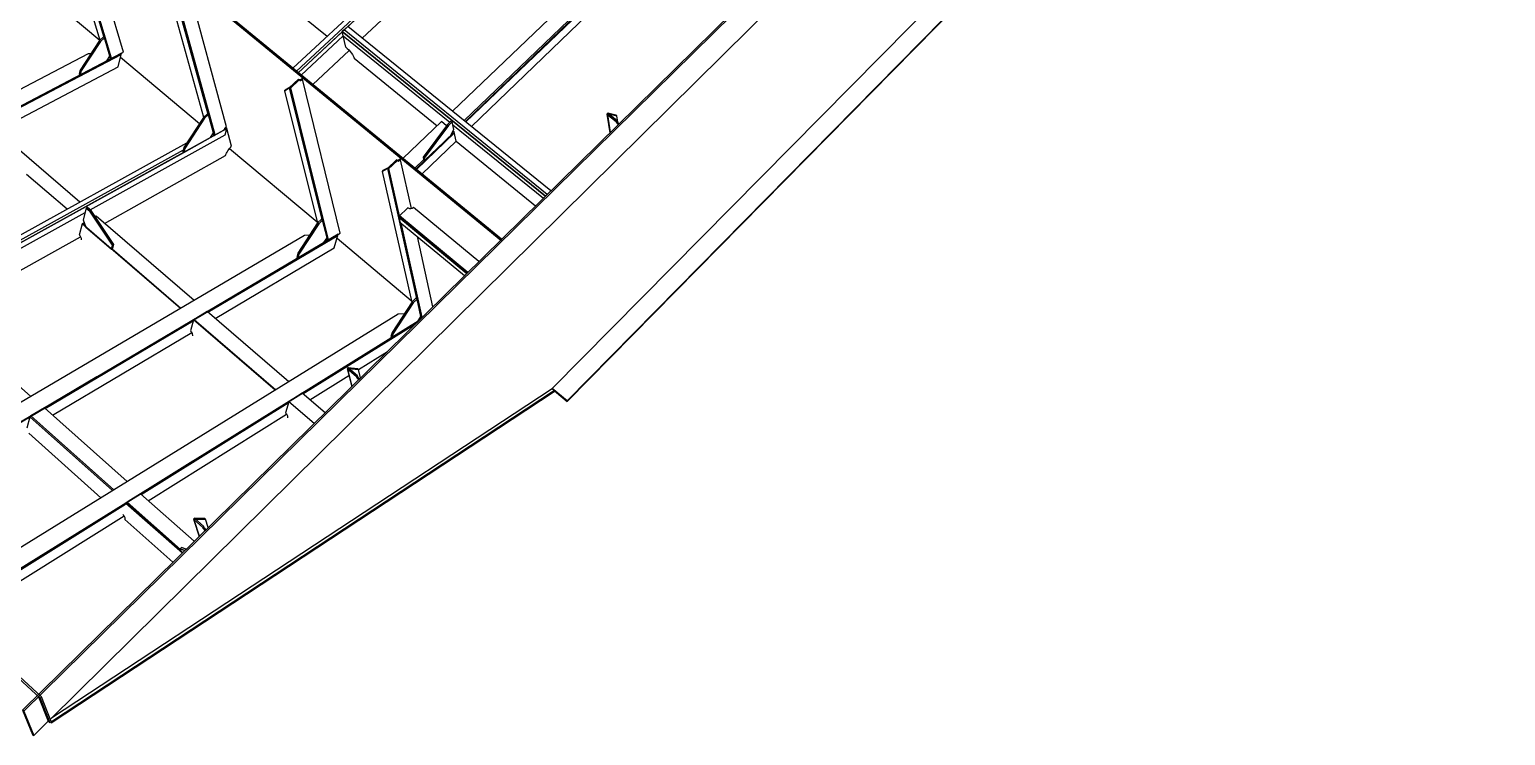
# Model space of a CAD drawing. Header units: millimetres. Extents: x 149544 to 197467, y -3118 to 25363.
# Drawn here: x 190995 to 193917, y -658 to 740 of the extents above; entities that cross this region are included whole.
import ezdxf

# ---------------------------------------------------------------- set-up
doc = ezdxf.new("R2010")
doc.units = ezdxf.units.MM
doc.header["$MEASUREMENT"] = 0

msp = doc.modelspace()

# ---------------------------------------------------------------- linework, layer by layer
at = {"color": 0, "linetype": 'Continuous'}
for p, q in [((191526.9, 654.7), (194646.1, 3564.6)), ((194577.4, 3515.4), (191516.2, 663.5)), ((194575.6, 3503.8), (191523.3, 657.6)), ((191653.7, 723.1), (192053.3, 1097.3)), ((191155.7, 682.2), (191062.7, 991.9)), ((192235.5, 965.4), (191832.1, 578.6)), ((191857.7, 557.9), (192260.9, 945.8)), ((192260.9, 945.8), (191857.7, 557.9)), ((192260.9, 945.8), (191857.7, 557.9)), ((191857.7, 557.9), (192260.9, 945.8)), ((191858.7, 557.1), (192261.1, 944.3)), ((191869.6, 548.3), (192263.2, 927.5)), ((192203.6, 894.4), (191855.5, 559.7)), ((190970.7, 856), (191134.1, 719.4)), ((191413.1, 865.8), (191584.1, 726.8)), ((192016.1, 410), (191614.1, 736)), ((191616, 727.7), (191614.1, 736)), ((191616, 727.7), (191614.1, 736)), ((192016.1, 410), (191614.1, 736)), ((191621.1, 705), (191614.1, 736)), ((191616, 727.7), (191614.1, 736)), ((191614.1, 736), (192016.1, 410)), ((191532.7, 650), (191616, 727.7)), ((191616, 727.7), (191826.9, 556.6)), ((190557.7, 368.1), (191155.7, 682.2)), ((191152.9, 685.5), (191154.3, 683.4)), ((191153.4, 686.3), (191154.3, 683.4)), ((191154.3, 683.4), (191155.7, 682.2)), ((191154.3, 683.4), (191155.7, 682.2)), ((191155.7, 682.2), (191155.7, 682.3)), ((191174.8, 685.3), (191331.4, 554.2)), ((191555.6, 631.2), (191627.7, 698.8)), ((190929.5, 539.6), (191170, 666.6)), ((191093.2, 652.3), (191095.3, 650.5)), ((191095.3, 650.5), (191119.2, 663.1)), ((191095.3, 650.5), (191097.2, 658.2)), ((191585.2, 322.4), (191510.6, 623.1)), ((191530.5, 639.1), (191529.1, 640.2)), ((191529.8, 639.2), (191530.5, 639.1)), ((191810.3, 557.7), (191734.1, 484.7)), ((191820.3, 549.5), (191810.3, 557.7)), ((191114.6, 383.2), (191382.1, 531.8)), ((191353, 526.1), (191385.4, 544.1)), ((191385.4, 544.1), (191383, 546.1)), ((191759.7, 463.7), (191835.8, 536.9)), ((191835.8, 536.9), (191759.7, 463.7)), ((191835.8, 536.9), (191759.7, 463.7)), ((191759.7, 463.7), (191835.8, 536.9)), ((191760.7, 462.9), (191836.1, 535.4)), ((191833.6, 538.7), (191832.5, 537.7)), ((191832.9, 551.7), (192012.2, 406.2)), ((191835.8, 536.9), (191833.6, 538.7)), ((191839.4, 519.2), (191835.8, 536.9)), ((191305.8, 515), (190383.4, 5.5)), ((191298.8, 501.1), (190390.8, -1.4)), ((190394.6, -4.9), (191300.3, 496.9)), ((190394.6, -4.9), (191300.3, 496.9)), ((191298.2, 498.8), (191300.3, 496.9)), ((191298.2, 498.8), (191300.3, 496.9)), ((191300.3, 496.9), (191302.4, 504.7)), ((191390.8, 504.5), (191564.3, 359.4)), ((191771.6, 453.9), (191839.4, 519.2)), ((191839.4, 519.2), (191996.9, 391.1)), ((191143.1, 356.2), (191382.9, 490.5)), ((191724.6, 479.6), (191723.3, 480.8)), ((191724, 479.8), (191724.6, 479.6)), ((191774.9, 482.3), (191757.5, 465.5)), ((191069, 384.2), (190989, 453.1)), ((191770.6, 168.6), (191704.9, 463.3)), ((191884.5, 280.6), (191754.8, 387.7)), ((190786, 200.8), (191104.8, 377.8)), ((191100.2, 355.7), (191099, 355)), ((191103.1, 357.3), (191100.2, 355.7)), ((191100.2, 355.7), (191105.3, 351.3)), ((191101, 362.9), (191106.2, 348.8)), ((191772.1, 170.1), (191730.5, 357)), ((190643.3, -234.9), (191585.2, 322.4)), ((190816.8, 173.6), (191095.9, 329.8)), ((191106.2, 348.8), (191157.2, 304.9)), ((191582.6, 325.3), (191583.7, 323.6)), ((191583.1, 326.1), (191583.7, 323.6)), ((191583.7, 323.6), (191585.2, 322.4)), ((191583.7, 323.6), (191585.2, 322.4)), ((191585.2, 322.4), (191585.2, 322.4)), ((191585.2, 322.4), (191585.2, 322.4)), ((191603.6, 326.6), (191750.5, 203.6)), ((191793.3, 190.9), (191762.9, 330.1)), ((191929.2, 324.6), (191927.7, 323)), ((191157.2, 304.9), (191158.4, 305.6)), ((191158.4, 305.6), (191159.5, 306.2)), ((191158.4, 305.6), (191294.6, 188.3)), ((191362.5, 167.7), (191598.2, 307.8)), ((191526, 287.4), (191556.1, 305.1)), ((191526, 287.4), (191528.2, 295.1)), ((191523.8, 289.2), (191526, 287.4)), ((191025.7, -10.7), (191318.8, 162.8)), ((191189.4, -195.4), (191764.5, 162.6)), ((191764.5, 162.6), (191190.2, -194.9)), ((191320.6, 165.8), (191319.4, 165.1)), ((191320.6, 165.8), (191482.4, 26.5)), ((191536.2, 18.5), (191759.3, 157.5)), ((191712.5, 130.2), (191745, 150.4)), ((191768.6, 169.5), (191769.5, 167.9)), ((191769, 170.2), (191769.5, 167.9)), ((191769.5, 167.9), (191769.8, 167.7)), ((191769.5, 167.9), (191769.8, 167.7)), ((191040.3, -23.7), (191315.9, 140.1)), ((191710.2, 132.1), (191712.5, 130.2)), ((191712.5, 130.2), (191714.8, 137.9)), ((191712.5, 130.2), (191712.5, 130.2)), ((191646, 66.6), (191703.6, 102.7)), ((191128.1, 51.9), (190643.3, -234.9)), ((191550, 6.7), (191627.1, 54.9)), ((191215.8, -181), (191507.2, 0.5)), ((190995.1, -26.8), (190995, -27.1)), ((190995.1, -26.8), (190995, -27.1)), ((191159.3, -173.2), (190995.1, -26.8)), ((191159.3, -173.2), (190995.1, -26.8)), ((190995.1, -26.8), (191159.3, -173.2)), ((190995.1, -26.8), (191159.3, -173.2)), ((191159.3, -173.2), (190995.1, -26.8)), ((191024.3, -9.5), (190997.6, -25.3)), ((191024.3, -9.5), (190997.6, -25.3)), ((191161.8, -171.6), (190997.6, -25.3)), ((191188.4, -155.2), (191024.3, -9.5)), ((191229.9, -193.4), (191503.9, -22.1)), ((190993.2, -59.5), (191136.3, -187.4)), ((191318.2, -115.2), (191189.4, -195.4)), ((190837.4, -414.5), (191185.5, -197.9)), ((191185.5, -197.9), (190837.4, -414.5)), ((191185.5, -197.9), (190837.4, -414.5)), ((190838.8, -415.8), (191184.8, -200.3)), ((191185.3, -198.7), (191184.8, -200.3)), ((191185.5, -197.9), (191185.3, -198.7)), ((191185.5, -197.9), (191185.3, -198.7)), ((191185.3, -198.4), (191297.4, -296.9)), ((191185.5, -197.9), (191297.4, -296.8)), ((191297.5, -296.7), (191187, -196.9)), ((191189.4, -195.4), (191190.4, -194.8)), ((191321, -273.7), (191214.5, -179.8)), ((190853, -429), (191181.9, -223.4)), ((191294.9, -293.6), (191297.9, -296.3)), ((191012.5, -581.7), (191031.9, -630.1))]:
    msp.add_line(p, q, dxfattribs=at)
for points in [[(191526.9, 654.7), (194646.1, 3564.6), (194644.4, 3565.5)], [(194629.3, 3509.5), (194629.8, 3511.9), (194630.7, 3514.6), (194631.9, 3517.4), (194633.3, 3520.2), (194634.9, 3522.9), (194636.7, 3525.5), (194638.5, 3527.7), (194640.3, 3529.6), (194646.1, 3564.6), (191526.9, 654.7)], [(194644.5, 3555.3), (194646.1, 3564.6), (191526.9, 654.7)], [(194021.9, 2382.8), (190981.1, -607.9), (190983.6, -610.2), (194024.3, 2381.3), (194021.9, 2382.8)], [(191036, -626), (194017.4, 2320.7), (194024.3, 2381.3), (190983.6, -610.2)], [(192059, 4.8), (194381.1, 2363.7), (194354.3, 2380.1)], [(192029.9, 29), (192059, 4.8), (192059.3, 3.3), (194380.8, 2362), (194381.1, 2363.7), (192059, 4.8)], [(191038.4, -623.6), (192029.9, 29), (193980.9, 2003.4)], [(191927.7, 323), (191929.2, 324.6), (190133.1, 1798.3), (190131.5, 1797), (191927.7, 323)], [(191927.7, 323), (190131.5, 1797), (190176.2, 1682.5)], [(191018.5, -582), (189211.7, 1089.4), (189209, 1087.3), (191015.8, -584.7), (191018.5, -582)], [(191031.9, -630.1), (191035.1, -633), (191015.8, -584.7), (189209, 1087.3), (189210.8, 1084.3)], [(191180.7, 695.4), (191087.9, 1009.1), (191086.8, 1008.2), (191085.7, 1007.5), (191084.6, 1007.1), (191083.6, 1006.8), (191082.7, 1006.8), (191082, 1007), (191081.5, 1007.5), (191081.1, 1008.2), (191062.7, 991.9), (191155.7, 682.2), (191180.7, 695.4)], [(191155.7, 682.2), (191062.7, 991.9), (191061.2, 993.1), (191053.5, 986.2), (191134.1, 719.2)], [(191062.7, 991.9), (191061.2, 993.1), (191141.8, 724.9)], [(191155.7, 682.3), (191157.2, 683.6), (191064.3, 993.3), (191062.7, 991.9), (191155.7, 682.2)], [(191384.5, 547.7), (191308.6, 828), (191307.5, 827.1), (191306.4, 826.3), (191305.3, 825.8), (191304.4, 825.5), (191303.5, 825.5), (191302.8, 825.7), (191302.3, 826.1), (191302, 826.8), (191283.5, 810.1), (191360.5, 530.3), (191380.2, 541.2), (191380.5, 542), (191380.8, 542.8), (191381.3, 543.7), (191381.8, 544.5), (191382.4, 545.4), (191383, 546.2), (191383.7, 547), (191384.5, 547.7)], [(191360.5, 530.3), (191283.5, 810.1), (191282, 811.3), (191273.4, 805), (191339.5, 566.4)], [(191283.5, 810.1), (191282, 811.3), (191347.7, 572.8)], [(191357.8, 533.5), (191359.1, 531.5), (191360.5, 530.3), (191362.1, 531.7), (191285.1, 811.6), (191283.5, 810.1), (191360.5, 530.3)], [(191358.3, 534.2), (191359.1, 531.5), (191360.5, 530.3), (191283.5, 810.1)], [(192027, 420.8), (191625.1, 746.3), (191614.1, 736), (192016.1, 410)], [(192019.7, 413.6), (191617.7, 739.5), (191614.1, 736)], [(191135.5, 716.8), (191133.4, 718.6), (191095.1, 660), (191097.2, 658.2), (191135.5, 716.8)], [(191131.3, 669.5), (191148.1, 678.3), (191154.1, 687.4), (191143.2, 723.7), (191135.5, 716.8), (191097.2, 658.2), (191095.3, 650.5)], [(191143.2, 723.7), (191141.1, 725.5), (191133.4, 718.6), (191135.5, 716.8), (191143.2, 723.7)], [(191621.1, 705), (191623.9, 702.6), (191626.8, 699.8), (191629.4, 696.9), (191631.9, 693.9), (191634, 690.9), (191635.7, 688), (191637, 685.4), (191637.7, 683.2), (191801.9, 549.7)], [(191170, 666.6), (191176.8, 693.3), (190562, 370.4)], [(191116.2, 692.2), (191110.7, 691.9), (190861.8, 562.1)], [(190913.8, 553.1), (191176.2, 691), (191176.8, 693.3)], [(191097.2, 658.2), (191095.1, 660), (191093.2, 652.3)], [(191535.6, 641.7), (191534, 642.9), (191532.9, 642), (191534.5, 640.7), (191535.6, 641.7)], [(191509.1, 624.4), (191510.7, 625.9), (191501.2, 620.1), (191499.6, 618.6), (191509.1, 624.4)], [(191585.2, 322.4), (191510.6, 623.1), (191509.1, 624.4), (191499.6, 618.6), (191565, 356.7)], [(191529, 640.3), (191527.5, 641.6), (191509.1, 624.4), (191510.6, 623.1), (191529, 640.3)], [(191510.6, 623.1), (191512.2, 624.6), (191510.7, 625.9), (191509.1, 624.4), (191510.6, 623.1)], [(191510.6, 623.1), (191509.1, 624.4), (191573.7, 363.9)], [(191609.7, 336.9), (191535.6, 641.7), (191534.5, 640.7), (191533.4, 640), (191532.3, 639.4), (191531.3, 639.1), (191530.5, 639.1), (191529.8, 639.2), (191529.3, 639.7), (191529, 640.3), (191510.6, 623.1), (191585.2, 322.4)], [(191585.2, 322.4), (191586.7, 323.8), (191512.2, 624.6), (191510.6, 623.1), (191585.2, 322.4)], [(191531.3, 639.1), (191529.8, 640.4), (191529, 640.3)], [(191529.1, 640.2), (191530.5, 639.1), (191531.3, 639.1)], [(191532.3, 639.4), (191530.8, 640.7), (191529.8, 640.4), (191531.3, 639.1), (191532.3, 639.4)], [(191533.4, 640), (191531.8, 641.2), (191530.8, 640.7), (191532.3, 639.4), (191533.4, 640)], [(191534.5, 640.7), (191532.9, 642), (191531.8, 641.2), (191533.4, 640), (191534.5, 640.7)], [(191341.5, 564.4), (191339.3, 566.2), (191300.2, 506.5), (191302.4, 504.7), (191341.5, 564.4)], [(191300.3, 496.9), (191353, 526.1), (191359.1, 535.4), (191349.2, 571.6), (191341.5, 564.4), (191302.4, 504.7), (191300.3, 496.9)], [(191349.2, 571.6), (191347, 573.4), (191339.3, 566.2), (191341.5, 564.4), (191349.2, 571.6)], [(191824.4, 550.3), (191776.1, 485.5), (191777.1, 480.5), (191828.5, 529.9), (191834.8, 542), (191831.7, 557.3), (191824.4, 550.3), (191822.2, 552.1), (191773.9, 487.3), (191776.1, 485.5), (191824.4, 550.3)], [(191831.7, 557.3), (191829.5, 559.1), (191822.2, 552.1), (191824.4, 550.3), (191831.7, 557.3)], [(192138.1, 572.8), (192139.7, 571.5), (192141.2, 573), (192139.6, 574.3), (192138.1, 572.8)], [(192156.5, 558.1), (192158.1, 559.6), (192139.6, 574.3), (192138.1, 572.8), (192156.5, 558.1)], [(192144.9, 536.7), (192139.7, 571.5), (192138.1, 572.8), (192143.7, 535.5)], [(192160.4, 551.9), (192159.5, 552.9), (192158.6, 554.1), (192157.8, 555.2), (192157.2, 556.3), (192156.7, 557.3), (192156.5, 558.1), (192138.1, 572.8), (192143.7, 535.5)], [(192139.6, 574.3), (192141.2, 573), (192157.6, 569.4), (192156, 570.7), (192139.6, 574.3)], [(192159.5, 556.4), (192157.6, 569.4), (192141.2, 573), (192139.7, 571.5)], [(192156.7, 557.3), (192158.3, 558.8), (192158.1, 559.6), (192156.5, 558.1), (192156.7, 557.3)], [(192157.2, 556.3), (192158.7, 557.8), (192158.3, 558.8), (192156.7, 557.3), (192157.2, 556.3)], [(192157.8, 555.2), (192159.3, 556.7), (192158.7, 557.8), (192157.2, 556.3), (192157.8, 555.2)], [(192158.6, 554.1), (192160.1, 555.6), (192159.3, 556.7), (192157.8, 555.2), (192158.6, 554.1)], [(192159.5, 552.9), (192161, 554.4), (192160.1, 555.6), (192158.6, 554.1), (192159.5, 552.9)], [(191382.1, 531.8), (191385.4, 544.1), (190394.6, -4.9)], [(191382.9, 490.5), (191383.6, 492.7), (191384.6, 495), (191385.9, 497.4), (191387.4, 499.9), (191389.1, 502.3), (191390.9, 504.6), (191392.9, 506.8), (191395, 508.9), (191385.4, 544.1), (190394.6, -4.9)], [(191094.2, 398.2), (190912.3, 554.4), (190884.5, 539.8)], [(191353, 526.1), (191385.4, 544.1), (191383, 546.1)], [(191836.1, 535.4), (191835.8, 536.9), (191833.2, 539)], [(192161.9, 553.4), (192161, 554.4), (192159.5, 552.9), (192160.4, 551.9)], [(191302.4, 504.7), (191300.2, 506.5), (191298.2, 498.8)], [(191723.2, 480.9), (191721.7, 482.2), (191703.3, 464.6), (191704.9, 463.3), (191723.2, 480.9)], [(191750.8, 385.5), (191729.6, 482.4), (191728.5, 481.4), (191727.4, 480.6), (191726.4, 480.1), (191725.5, 479.7), (191724.6, 479.6), (191724, 479.8), (191723.5, 480.2), (191723.2, 480.9), (191704.9, 463.3), (191770.6, 168.6)], [(191725.5, 479.7), (191723.9, 481), (191723.1, 480.9)], [(191723.3, 480.8), (191724.6, 479.6), (191725.5, 479.7)], [(191726.4, 480.1), (191724.8, 481.4), (191723.9, 481), (191725.5, 479.7), (191726.4, 480.1)], [(191727.4, 480.6), (191725.9, 481.9), (191724.8, 481.4), (191726.4, 480.1), (191727.4, 480.6)], [(191728.5, 481.4), (191727, 482.7), (191725.9, 481.9), (191727.4, 480.6), (191728.5, 481.4)], [(191729.6, 482.4), (191728.1, 483.7), (191727, 482.7), (191728.5, 481.4), (191729.6, 482.4)], [(191776.1, 485.5), (191773.9, 487.3), (191774.9, 482.3), (191777.1, 480.5), (191776.1, 485.5)], [(191703.3, 464.6), (191704.9, 466.1), (191694.6, 460.8), (191693, 459.3), (191703.3, 464.6)], [(191770.6, 168.6), (191704.9, 463.3), (191703.3, 464.6), (191693, 459.3), (191751.5, 199.5)], [(191704.9, 463.3), (191706.5, 464.8), (191704.9, 466.1), (191703.3, 464.6), (191704.9, 463.3)], [(191704.9, 463.3), (191703.3, 464.6), (191760.7, 207.6)], [(191727.4, 371), (191706.5, 464.8), (191704.9, 463.3), (191770.6, 168.6)], [(191157.2, 304.9), (191159.2, 312.7), (191114.2, 380.2), (191107, 386.4), (191101, 362.9)], [(191114.2, 380.2), (191116.6, 381.5), (191109.4, 387.7), (191107, 386.4), (191114.2, 380.2)], [(191159.2, 312.7), (191161.6, 314.1), (191116.6, 381.5), (191114.2, 380.2), (191159.2, 312.7)], [(191754.8, 387.7), (191753.6, 386.8), (191752.3, 386), (191750.8, 385.5), (191749.3, 385.3), (191747.8, 385.3), (191746.4, 385.6), (191745, 386.1), (191743.9, 386.9), (191725.8, 369.5), (191861, 257.5)], [(191293.4, 187.6), (191099, 355), (191093.4, 333.1), (191094.4, 332.2), (191095.2, 331), (191096, 329.8), (191096.6, 328.4), (191097, 327), (191097.2, 325.7), (191097.3, 324.4), (191097.1, 323.3)], [(191320.7, 203.6), (191126.6, 370.4), (191124.7, 369.4)], [(191577.8, 318), (191583.9, 327.4), (191575.2, 362.6), (191567.5, 355.3), (191528.2, 295.1), (191526, 287.4)], [(191567.5, 355.3), (191565.3, 357.2), (191526, 297), (191528.2, 295.1), (191567.5, 355.3)], [(191575.2, 362.6), (191573, 364.5), (191565.3, 357.2), (191567.5, 355.3), (191575.2, 362.6)], [(191862.6, 259), (191727.4, 371), (191725.8, 369.5)], [(191861, 257.5), (191725.8, 369.5), (191861, 257.5)], [(191725.8, 369.5), (191728.1, 358.9), (191856.3, 252.8)], [(191861, 257.5), (191725.8, 369.5), (191726, 368.4), (191860.6, 257)], [(191598.2, 307.8), (191605.9, 334.6), (190643.3, -234.9)], [(191549.4, 332.7), (191539.3, 332), (190974.7, 0.3)], [(191348.1, 180.1), (191605.2, 332.3), (191605.9, 334.6)], [(191585.2, 322.4), (191585.2, 322.4), (191609.7, 336.9)], [(191159.5, 306.2), (191161.6, 314.1), (191159.2, 312.7), (191157.2, 304.9)], [(191528.2, 295.1), (191526, 297), (191523.8, 289.2)], [(191763.7, 162.1), (191769.9, 171.6), (191762.2, 206.3), (191754.6, 198.9), (191714.8, 137.9), (191712.5, 130.2)], [(191762.2, 206.3), (191759.9, 208.2), (191752.3, 200.8), (191754.6, 198.9), (191762.2, 206.3)], [(190997.1, 13.4), (190800.1, 188.5), (190796.3, 186.4)], [(191736.9, 177.3), (191724.8, 176.3), (190847.6, -365.8), (190829, -406.8)], [(191508.3, 42.5), (191346.7, 181.3), (191320.6, 165.8)], [(191754.6, 198.9), (191752.3, 200.8), (191712.5, 139.8), (191714.8, 137.9), (191754.6, 198.9)], [(191481.2, 25.8), (191319.4, 165.1), (191313.5, 143.2), (191314.4, 142.2), (191315.3, 141.1), (191316.1, 139.8), (191316.7, 138.4), (191317.1, 137), (191317.3, 135.7), (191317.4, 134.4), (191317.2, 133.2)], [(191714.8, 137.9), (191712.5, 139.8), (191710.2, 132.1)], [(191623.7, 68.5), (191625.3, 67.1), (191627, 68.7), (191625.4, 70.1), (191623.7, 68.5)], [(191642.2, 52.7), (191643.9, 54.3), (191625.4, 70.1), (191623.7, 68.5), (191642.2, 52.7)], [(191633.7, 33.9), (191625.3, 67.1), (191623.7, 68.5), (191632.7, 32.9)], [(191646.5, 46.5), (191645.5, 47.5), (191644.5, 48.7), (191643.7, 49.8), (191643, 50.9), (191642.5, 51.9), (191642.2, 52.7), (191623.7, 68.5), (191632.7, 32.9)], [(191650.1, 50), (191645.9, 67), (191627, 68.7), (191625.3, 67.1)], [(191625.4, 70.1), (191627, 68.7), (191645.9, 67), (191644.3, 68.3), (191625.4, 70.1)], [(191642.5, 51.9), (191644.2, 53.5), (191643.9, 54.3), (191642.2, 52.7), (191642.5, 51.9)], [(191643, 50.9), (191644.7, 52.5), (191644.2, 53.5), (191642.5, 51.9), (191643, 50.9)], [(191643.7, 49.8), (191645.4, 51.5), (191644.7, 52.5), (191643, 50.9), (191643.7, 49.8)], [(191644.5, 48.7), (191646.2, 50.3), (191645.4, 51.5), (191643.7, 49.8), (191644.5, 48.7)], [(191645.5, 47.5), (191647.2, 49.1), (191646.2, 50.3), (191644.5, 48.7), (191645.5, 47.5)], [(191648.1, 48.1), (191647.2, 49.1), (191645.5, 47.5), (191646.5, 46.5)], [(191037.8, -630.4), (191038.6, -631.1), (192034.5, 25.2), (192029.9, 29)], [(191038.6, -631.1), (191037.9, -633.6), (192033.8, 22.9), (192034.5, 25.2), (191038.6, -631.1)], [(191558.1, -40.5), (191507.9, 2.8), (191501.5, -19.1), (191502.5, -20.1), (191503.5, -21.3), (191504.2, -22.6), (191504.8, -24), (191505.3, -25.4), (191505.5, -26.8), (191505.5, -28.1), (191505.3, -29.2)], [(191579.9, -19), (191534.9, 19.7), (191509, 3.5)], [(192034.2, 24.2), (192059.3, 3.3), (192059, 4.8), (192029.9, 29)], [(190997.6, -25.3), (190995.1, -26.8), (190989.4, -49.2)], [(190997.6, -25.3), (190995.1, -26.8), (190994.4, -29.2)], [(191190.4, -194.8), (191185.5, -197.9), (191297.4, -296.8)], [(191297.4, -296.8), (191185.5, -197.9), (191185.5, -197.9)], [(191293.6, -289.7), (191188, -196.3), (191187, -196.9)], [(191179.4, -220.3), (191180.5, -221.3), (191181.4, -222.6), (191182.2, -223.9), (191182.8, -225.3), (191183.3, -226.8), (191183.5, -228.2), (191183.5, -229.5), (191183.3, -230.7), (191278.7, -315.2)], [(191319.5, -229.8), (191321.1, -231.2), (191322.8, -229.5), (191321.2, -228.1), (191319.5, -229.8)], [(191338.1, -246.2), (191339.8, -244.5), (191321.2, -228.1), (191319.5, -229.8), (191338.1, -246.2)], [(191331.4, -263.4), (191321.1, -231.2), (191319.5, -229.8), (191330.5, -264.2)], [(191342.5, -252.5), (191341.5, -251.4), (191340.5, -250.2), (191339.7, -249.1), (191338.9, -248), (191338.4, -247), (191338.1, -246.2), (191319.5, -229.8), (191330.5, -264.2)], [(191348.5, -246.5), (191343.4, -230.1), (191322.8, -229.5), (191321.1, -231.2)], [(191321.2, -228.1), (191322.8, -229.5), (191343.4, -230.1), (191341.8, -228.7), (191321.2, -228.1)], [(191338.4, -247), (191340.1, -245.3), (191339.8, -244.5), (191338.1, -246.2), (191338.4, -247)], [(191338.9, -248), (191340.7, -246.3), (191340.1, -245.3), (191338.4, -247), (191338.9, -248)], [(191339.7, -249.1), (191341.4, -247.4), (191340.7, -246.3), (191338.9, -248), (191339.7, -249.1)], [(191340.5, -250.2), (191342.3, -248.5), (191341.4, -247.4), (191339.7, -249.1), (191340.5, -250.2)], [(191341.5, -251.4), (191343.3, -249.7), (191342.3, -248.5), (191340.5, -250.2), (191341.5, -251.4)], [(191344.2, -250.8), (191343.3, -249.7), (191341.5, -251.4), (191342.5, -252.5)], [(191305, -289.3), (191295.8, -286.2), (191293.2, -288.7), (191302.5, -291.8)], [(191302.5, -291.8), (191293.2, -288.7), (191294.9, -293.6)], [(191037.8, -630.4), (191018.5, -582), (191015.8, -584.7), (191035.1, -633), (191037.8, -630.4)], [(190981.1, -607.9), (191000.8, -656.1), (191003.2, -658.4), (190983.6, -610.2), (190981.1, -607.9)], [(190983.6, -610.2), (191003.2, -658.4), (191031.9, -630.1)]]:
    msp.add_lwpolyline(points, dxfattribs=at)

doc.saveas('drawing.dxf')
